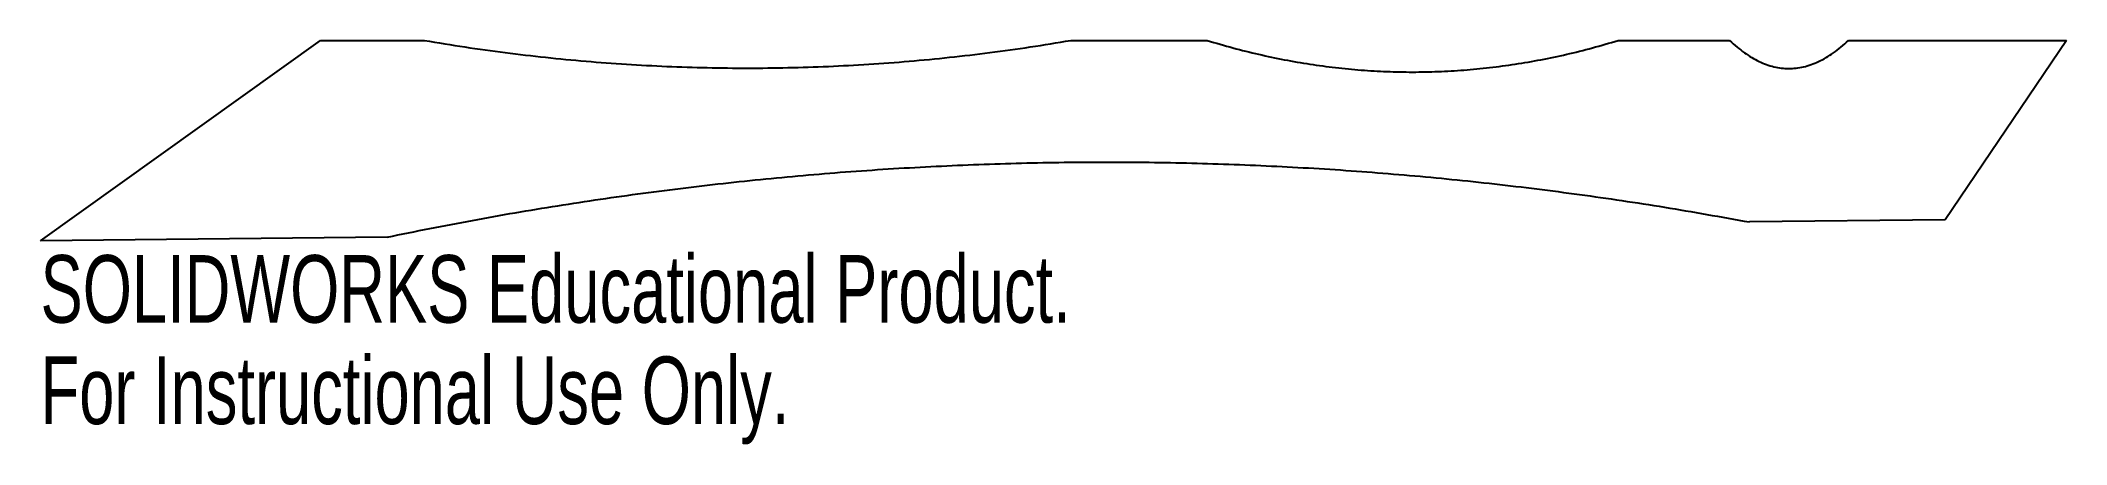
# Model space of a CAD drawing. Header units: millimetres. Extents: x -105 to 40, y -17 to 12.
import ezdxf

# ---------------------------------------------------------------- set-up
doc = ezdxf.new("R2010")
doc.units = ezdxf.units.MM
doc.styles.add('SLDTEXTSTYLE0', font='TXT', dxfattribs={"width": 0.7})

msp = doc.modelspace()

# ---------------------------------------------------------------- linework, layer by layer
at = {"color": 7, "linetype": 'Continuous', "lineweight": 25}
for p, q in [((-104.9, -2.8), (-84.88, 11.53)), ((-84.88, 11.53), (-77.44, 11.53)), ((-31.22, 11.53), (-21.45, 11.53)), ((7.93, 11.53), (15.91, 11.53)), ((24.41, 11.53), (40, 11.53)), ((40, 11.53), (31.32, -1.29)), ((31.32, -1.29), (17.32, -1.45)), ((-80.11, -2.53), (-104.9, -2.8))]:
    msp.add_line(p, q, dxfattribs=at)
for points in [[(-77.44, 11.53), (-54.33, 7.58), (-31.22, 11.53)], [(-21.45, 11.53), (-6.77, 7.02), (7.93, 11.53)], [(15.91, 11.53), (20.13, 7.52), (24.41, 11.53)], [(-80.11, -2.53), (-31.4, 7.63), (17.32, -1.45)]]:
    msp.add_open_spline(points, degree=2, dxfattribs=at)

# ---------------------------------------------------------------- texts
at = {"color": 7, "linetype": 'Continuous', "char_height": 4.8336, "attachment_point": 1, "style": 'SLDTEXTSTYLE0'}
for s, insert in [('SOLIDWORKS Educational Product.', (-104.9, -3.82)), ('For Instructional Use Only.', (-104.9, -11.07))]:
    msp.add_mtext(s, dxfattribs=dict(at, insert=insert))

doc.saveas('drawing.dxf')
